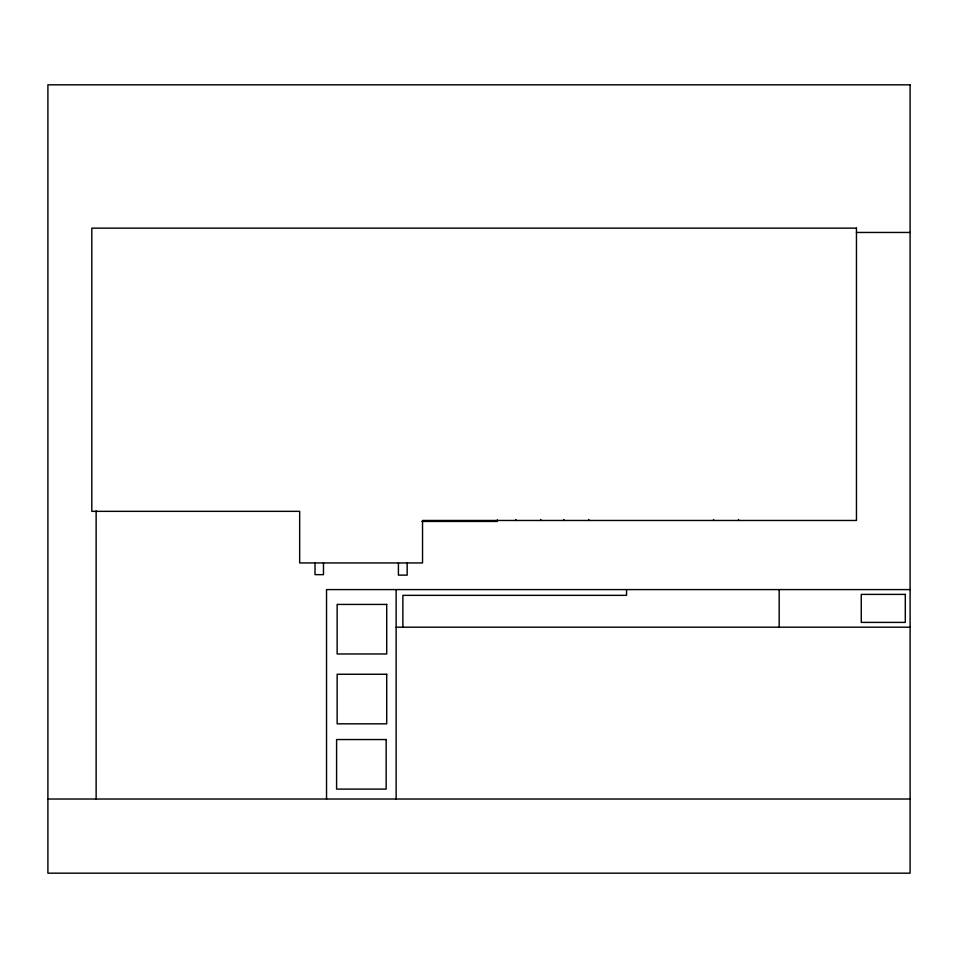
<?xml version="1.0" encoding="UTF-8"?>
<svg xmlns="http://www.w3.org/2000/svg" width="958" height="958" viewBox="0 0 958 958"><rect width="100%" height="100%" fill="white"/><g stroke="black" fill="none" stroke-linecap="round" stroke-linejoin="round"><path stroke-width="1.44" d="M856.464 232.459L910.1 232.459M421.951 521.427L497.31 521.427L497.31 519.895M910.1 589.589L326.534 589.589L326.534 799.02M396.133 627.203L910.1 627.203M47.9 799.02L910.1 799.02M779.177 589.589L779.177 627.203M738.546 519.499L738.546 520.469M713.59 519.499L713.59 520.469M626.544 589.589L626.544 595.349L402.875 595.349L402.875 627.203M588.811 519.499L588.811 520.469M563.855 519.499L563.855 520.469M540.815 519.499L540.815 520.469M515.847 519.499L515.847 520.469M407.174 562.945L407.174 575.123L398.42 575.123L398.42 562.945M396.133 589.589L396.133 799.02M323.481 562.765L323.481 574.644L315.014 574.644L315.014 562.765M96.135 510.865L96.135 799.02M910.1 84.831L47.9 84.831L47.9 873.169L910.1 873.169L910.1 84.831M856.464 228.148L91.812 228.148L91.812 511.344L299.662 511.344L299.662 562.945L422.538 562.945L422.538 520.469L856.464 520.469L856.464 228.148M905.298 594.391L861.254 594.391L861.254 622.401L905.298 622.401L905.298 594.391M386.709 604.426L337.144 604.426L337.144 653.979L386.709 653.979L386.709 604.426M386.709 674.264L337.144 674.264L337.144 723.829L386.709 723.829L386.709 674.264M386.158 739.54L336.593 739.54L336.593 789.105L386.158 789.105L386.158 739.54"/></g></svg>
